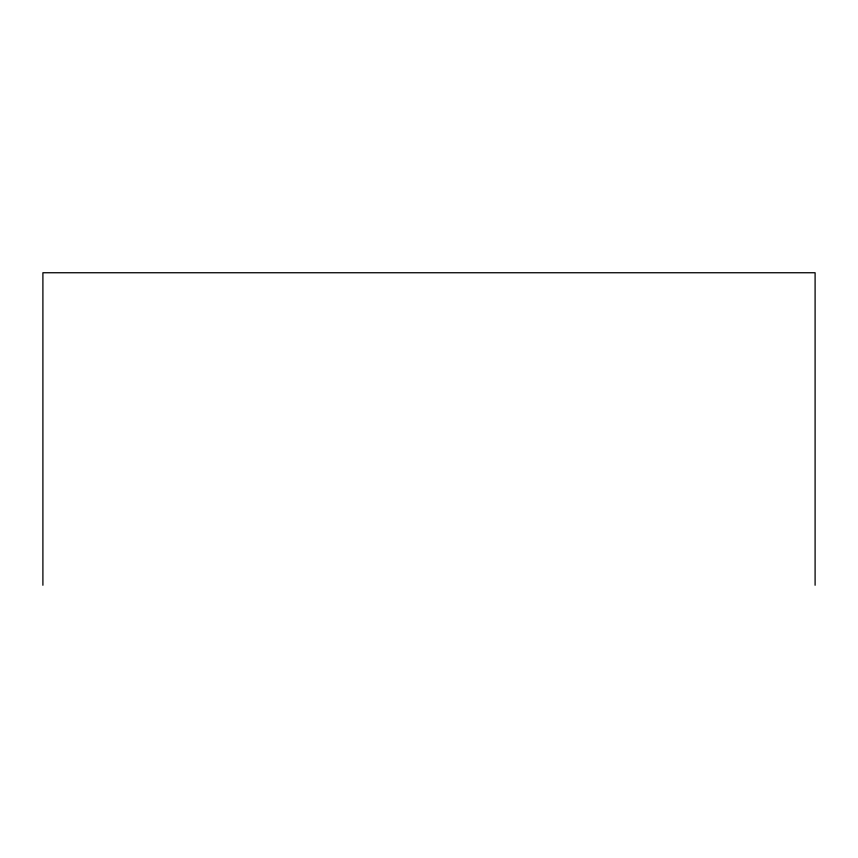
<?xml version="1.0" encoding="UTF-8"?>
<svg xmlns="http://www.w3.org/2000/svg" width="858" height="858" viewBox="0 0 858 858"><rect width="100%" height="100%" fill="white"/><g stroke="black" fill="none" stroke-linecap="round" stroke-linejoin="round"><path stroke-width="1.29" d="M815.1 585.253L815.1 272.747L42.9 272.747L42.9 585.253"/></g></svg>
